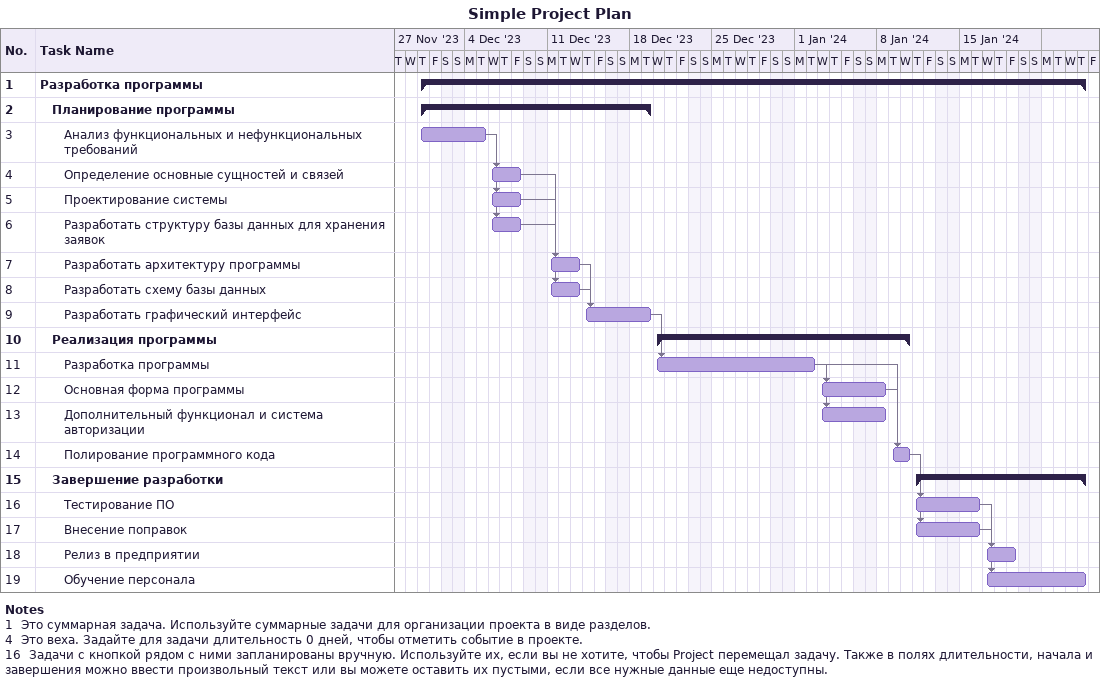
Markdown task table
Simple Project Plan

| ID | Level | Task | Start | Finish | Predecessors |
|---|---|---|---|---|---|
| 1 | 1 | **Разработка программы** | 2023-11-30 | 2024-01-25 |  |
| 2 | 2 | **Планирование программы** | 2023-11-30 | 2023-12-19 |  |
| 3 | 3 | Анализ функциональных и нефункциональных требований | 2023-11-30 | 2023-12-05 |  |
| 4 | 3 | Определение основные сущностей и связей | 2023-12-06 | 2023-12-08 | 3 |
| 5 | 3 | Проектирование системы | 2023-12-06 | 2023-12-08 | 3 |
| 6 | 3 | Разработать структуру базы данных для хранения заявок | 2023-12-06 | 2023-12-08 | 3 |
| 7 | 3 | Разработать архитектуру программы | 2023-12-11 | 2023-12-13 | 4, 5, 6 |
| 8 | 3 | Разработать схему базы данных | 2023-12-11 | 2023-12-13 | 5, 6, 4 |
| 9 | 3 | Разработать графический интерфейс | 2023-12-14 | 2023-12-19 | 7, 8 |
| 10 | 2 | **Реализация программы** | 2023-12-20 | 2024-01-10 |  |
| 11 | 3 | Разработка программы | 2023-12-20 | 2024-01-02 | 9 |
| 12 | 3 | Основная форма программы | 2024-01-03 | 2024-01-08 | 11 |
| 13 | 3 | Дополнительный функционал и система авторизации | 2024-01-03 | 2024-01-08 | 11 |
| 14 | 3 | Полирование программного кода | 2024-01-09 | 2024-01-10 | 12, 11 |
| 15 | 2 | **Завершение разработки** | 2024-01-11 | 2024-01-25 |  |
| 16 | 3 | Тестирование ПО | 2024-01-11 | 2024-01-16 | 14 |
| 17 | 3 | Внесение поправок | 2024-01-11 | 2024-01-16 | 14 |
| 18 | 3 | Релиз в предприятии | 2024-01-17 | 2024-01-19 | 16, 17 |
| 19 | 3 | Обучение персонала | 2024-01-17 | 2024-01-25 | 17, 16 |

Notes
- 1: Это суммарная задача. Используйте суммарные задачи для организации проекта в виде разделов.
- 4: Это веха. Задайте для задачи длительность 0 дней, чтобы отметить событие в проекте.
- 16: Задачи с кнопкой рядом с ними запланированы вручную. Используйте их, если вы не хотите, чтобы Project перемещал задачу. Также в полях длительности, начала и завершения можно ввести произвольный текст или вы можете оставить их пустыми, если все нужные данные еще недоступны.
